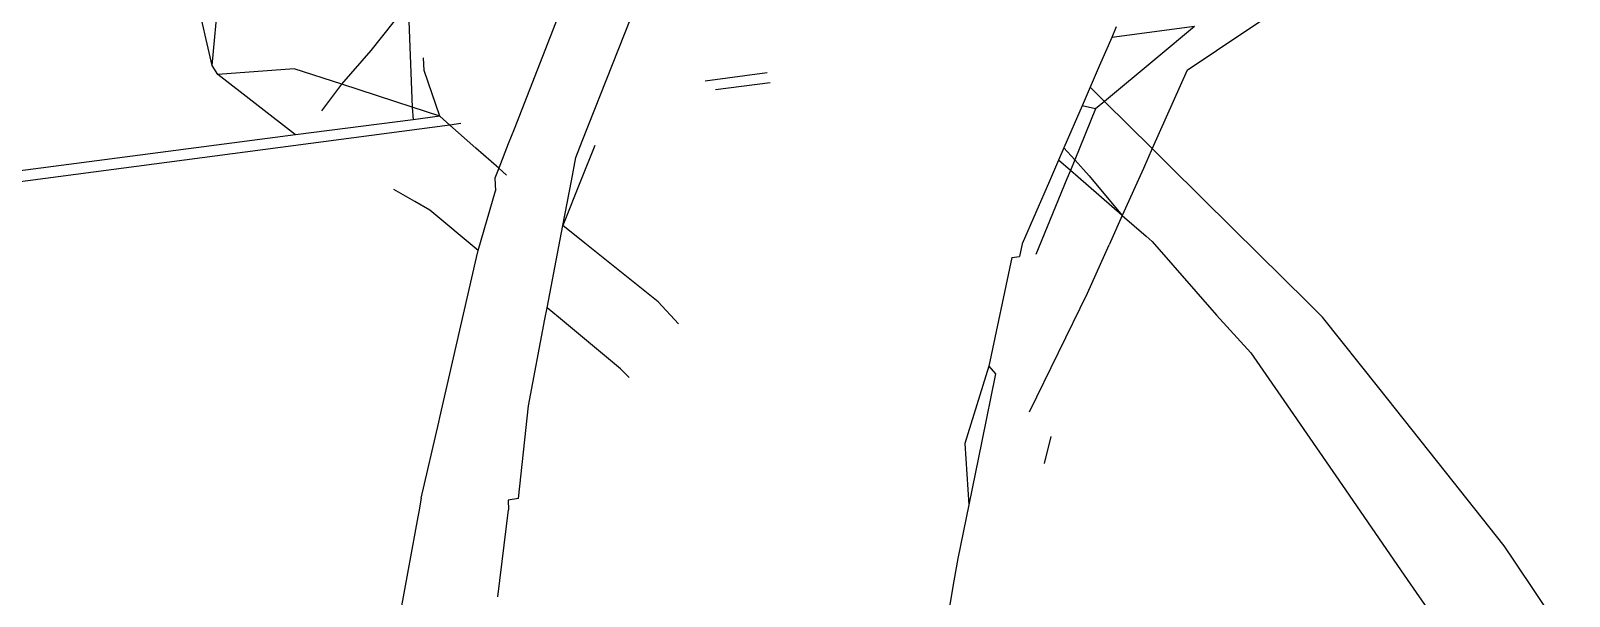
# Model space of a CAD drawing. Header units: inches. Extents: x 3324238 to 135265466, y -1036581 to 20094598.
# Drawn here: x 3354731.2992 to 3354731.623, y -519086.9011 to -519086.7821 of the extents above; entities that cross this region are included whole.
import ezdxf

# ---------------------------------------------------------------- set-up
doc = ezdxf.new("R2010")
doc.units = ezdxf.units.IN
doc.header["$MEASUREMENT"] = 0

msp = doc.modelspace()

# ---------------------------------------------------------------- linework, layer by layer
for p, q in [((3354731.33739, -519086.78945, 0.00267), (3354731.3274, -519086.74653, 0.00267)), ((3354731.33739, -519086.78945, 0.00267), (3354731.34124, -519086.7472, 0.00267)), ((3354731.41287, -519086.77229, 0.00267), (3354731.40091, -519086.80285, 0.00267)), ((3354731.37084, -519086.78626, 0.00267), (3354731.37791, -519086.77738, 0.00267)), ((3354731.37865, -519086.77645, 0.00267), (3354731.3795, -519086.79823, 0.00267)), ((3354731.54877, -519086.78631, 0.00267), (3354731.55933, -519086.77923, 0.00267)), ((3354731.41528, -519086.80536, 0.00267), (3354731.42547, -519086.77946, 0.00267)), ((3354731.54417, -519086.78124, 0.00267), (3354731.52671, -519086.78355, 0.00267)), ((3354731.52768, -519086.78132, 0.00267), (3354731.52671, -519086.78355, 0.00267)), ((3354731.54417, -519086.78124, 0.00267), (3354731.53605, -519086.78799, 0.00267)), ((3354731.52671, -519086.78355, 0.00267), (3354731.5241, -519086.78956, 0.00267)), ((3354731.36465, -519086.79339, 0.00267), (3354731.37084, -519086.78626, 0.00267)), ((3354731.38203, -519086.79048, 0.00267), (3354731.38184, -519086.78783, 0.00267)), ((3354731.53605, -519086.78799, 0.00267), (3354731.52522, -519086.797, 0.00267)), ((3354731.5426, -519086.79046, 0.00267), (3354731.54877, -519086.78631, 0.00267)), ((3354731.3386, -519086.79135, 0.00267), (3354731.33739, -519086.78945, 0.00267)), ((3354731.35465, -519086.79013, 0.00267), (3354731.3386, -519086.79135, 0.00267)), ((3354731.35493, -519086.80401, 0.00267), (3354731.3386, -519086.79135, 0.00267)), ((3354731.36465, -519086.79339, 0.00267), (3354731.35465, -519086.79013, 0.00267)), ((3354731.38529, -519086.80011, 0.00267), (3354731.38203, -519086.79048, 0.00267)), ((3354731.4542, -519086.79102, 0.00267), (3354731.44115, -519086.79274, 0.00267)), ((3354731.5241, -519086.78956, 0.00267), (3354731.52218, -519086.79399, 0.00267)), ((3354731.5426, -519086.79046, 0.00267), (3354731.53524, -519086.80692, 0.00267)), ((3354731.36043, -519086.79898, 0.00267), (3354731.36465, -519086.79339, 0.00267)), ((3354731.3795, -519086.79823, 0.00267), (3354731.36465, -519086.79339, 0.00267)), ((3354731.45481, -519086.79307, 0.00267), (3354731.44334, -519086.79459, 0.00267)), ((3354731.52218, -519086.79399, 0.00267), (3354731.52046, -519086.79793, 0.00267)), ((3354731.52522, -519086.797, 0.00267), (3354731.52218, -519086.79399, 0.00267)), ((3354731.3795, -519086.79823, 0.00267), (3354731.3797, -519086.80085, 0.00267)), ((3354731.38529, -519086.80011, 0.00267), (3354731.3795, -519086.79823, 0.00267)), ((3354731.52046, -519086.79793, 0.00267), (3354731.51663, -519086.80678, 0.00267)), ((3354731.52333, -519086.79857, 0.00267), (3354731.51893, -519086.8093, 0.00267)), ((3354731.52333, -519086.79857, 0.00267), (3354731.52046, -519086.79793, 0.00267)), ((3354731.52522, -519086.797, 0.00267), (3354731.52333, -519086.79857, 0.00267)), ((3354731.52522, -519086.797, 0.00267), (3354731.53524, -519086.80692, 0.00267)), ((3354731.38742, -519086.802, 0.00267), (3354727.4878, -519087.31531, 0.00267)), ((3354731.3797, -519086.80085, 0.00267), (3354731.35493, -519086.80401, 0.00267)), ((3354731.38529, -519086.80011, 0.00267), (3354731.3797, -519086.80085, 0.00267)), ((3354731.38742, -519086.802, 0.00267), (3354731.38529, -519086.80011, 0.00267)), ((3354731.38973, -519086.80169, 0.00267), (3354731.38742, -519086.802, 0.00267)), ((3354731.39289, -519086.80684, 0.00267), (3354731.38742, -519086.802, 0.00267)), ((3354731.35493, -519086.80401, 0.00267), (3354727.48839, -519087.31325, 0.00267)), ((3354731.40091, -519086.80285, 0.00267), (3354731.3997, -519086.80595, 0.00267)), ((3354731.39769, -519086.81109, 0.00267), (3354731.39289, -519086.80684, 0.00267)), ((3354731.3997, -519086.80595, 0.00267), (3354731.39769, -519086.81109, 0.00267)), ((3354731.41392, -519086.80882, 0.00267), (3354731.41528, -519086.80536, 0.00267)), ((3354731.41793, -519086.80631, 0.00267), (3354731.41508, -519086.81342, 0.00267)), ((3354731.51663, -519086.80678, 0.00267), (3354731.51551, -519086.80934, 0.00267)), ((3354731.51663, -519086.80678, 0.00267), (3354731.51893, -519086.8093, 0.00267)), ((3354731.53524, -519086.80692, 0.00267), (3354731.53337, -519086.81112, 0.00267)), ((3354731.53875, -519086.8104, 0.00267), (3354731.53524, -519086.80692, 0.00267)), ((3354731.39769, -519086.81109, 0.00267), (3354731.39689, -519086.81313, 0.00267)), ((3354731.3993, -519086.81252, 0.00267), (3354731.39769, -519086.81109, 0.00267)), ((3354731.41299, -519086.8137, 0.00267), (3354731.41392, -519086.80882, 0.00267)), ((3354731.51551, -519086.80934, 0.00267), (3354731.51359, -519086.81376, 0.00267)), ((3354731.51801, -519086.81152, 0.00267), (3354731.51551, -519086.80934, 0.00267)), ((3354731.51801, -519086.81152, 0.00267), (3354731.5173, -519086.81327, 0.00267)), ((3354731.51893, -519086.8093, 0.00267), (3354731.51801, -519086.81152, 0.00267)), ((3354731.51966, -519086.81295, 0.00267), (3354731.51801, -519086.81152, 0.00267)), ((3354731.51893, -519086.8093, 0.00267), (3354731.52198, -519086.81264, 0.00267)), ((3354731.53337, -519086.81112, 0.00267), (3354731.52894, -519086.82103, 0.00267)), ((3354731.55222, -519086.82374, 0.00267), (3354731.53875, -519086.8104, 0.00267)), ((3354731.39689, -519086.81313, 0.00267), (3354731.39699, -519086.81581, 0.00267)), ((3354731.41508, -519086.81342, 0.00267), (3354731.41118, -519086.82314, 0.00267)), ((3354731.41118, -519086.82314, 0.00267), (3354731.41299, -519086.8137, 0.00267)), ((3354731.51359, -519086.81376, 0.00267), (3354731.50784, -519086.82701, 0.00267)), ((3354731.5173, -519086.81327, 0.00267), (3354731.51076, -519086.8292, 0.00267)), ((3354731.52894, -519086.82103, 0.00267), (3354731.51966, -519086.81295, 0.00267)), ((3354731.52198, -519086.81264, 0.00267), (3354731.52894, -519086.82103, 0.00267)), ((3354731.38001, -519086.81804, 0.00267), (3354731.37559, -519086.81554, 0.00267)), ((3354731.38322, -519086.81987, 0.00267), (3354731.38001, -519086.81804, 0.00267)), ((3354731.39339, -519086.82835, 0.00267), (3354731.39699, -519086.81581, 0.00267)), ((3354731.39339, -519086.82835, 0.00267), (3354731.38322, -519086.81987, 0.00267)), ((3354731.52894, -519086.82103, 0.00267), (3354731.5262, -519086.82716, 0.00267)), ((3354731.52894, -519086.82103, 0.00267), (3354731.53396, -519086.8254, 0.00267)), ((3354731.41033, -519086.82757, 0.00267), (3354731.41118, -519086.82314, 0.00267)), ((3354731.4158, -519086.82684, 0.00267), (3354731.41118, -519086.82314, 0.00267)), ((3354731.56807, -519086.83943, 0.00267), (3354731.55222, -519086.82374, 0.00267)), ((3354731.40787, -519086.84044, 0.00267), (3354731.41033, -519086.82757, 0.00267)), ((3354731.43122, -519086.83922, 0.00267), (3354731.4158, -519086.82684, 0.00267)), ((3354731.50784, -519086.82701, 0.00267), (3354731.5073, -519086.82965, 0.00267)), ((3354731.52165, -519086.83734, 0.00267), (3354731.5262, -519086.82716, 0.00267)), ((3354731.53396, -519086.8254, 0.00267), (3354731.53526, -519086.82652, 0.00267)), ((3354731.53526, -519086.82652, 0.00267), (3354731.54875, -519086.84197, 0.00267)), ((3354731.38952, -519086.84516, 0.00267), (3354731.39303, -519086.82989, 0.00267)), ((3354731.39303, -519086.82989, 0.00267), (3354731.39339, -519086.82835, 0.00267)), ((3354731.5057, -519086.82986, 0.00267), (3354731.50083, -519086.85273, 0.00267)), ((3354731.5057, -519086.82986, 0.00267), (3354731.5073, -519086.82965, 0.00267)), ((3354731.50942, -519086.86236, 0.00267), (3354731.52165, -519086.83734, 0.00267)), ((3354731.40742, -519086.84281, 0.00267), (3354731.40787, -519086.84044, 0.00267)), ((3354731.41026, -519086.84243, 0.00267), (3354731.40787, -519086.84044, 0.00267)), ((3354731.4355, -519086.84382, 0.00267), (3354731.43122, -519086.83922, 0.00267)), ((3354731.57111, -519086.84244, 0.00267), (3354731.56807, -519086.83943, 0.00267)), ((3354731.40393, -519086.86105, 0.00267), (3354731.40742, -519086.84281, 0.00267)), ((3354731.42329, -519086.8533, 0.00267), (3354731.41026, -519086.84243, 0.00267)), ((3354731.54875, -519086.84197, 0.00267), (3354731.55599, -519086.84991, 0.00267)), ((3354731.5829, -519086.85728, 0.00267), (3354731.57111, -519086.84244, 0.00267)), ((3354731.38531, -519086.8635, 0.00267), (3354731.38952, -519086.84516, 0.00267)), ((3354731.55599, -519086.84991, 0.00267), (3354731.56293, -519086.85996, 0.00267)), ((3354731.42517, -519086.85511, 0.00267), (3354731.42329, -519086.8533, 0.00267)), ((3354731.50083, -519086.85273, 0.00267), (3354731.49579, -519086.86898, 0.00267)), ((3354731.50083, -519086.85273, 0.00267), (3354731.50226, -519086.85433, 0.00267)), ((3354731.50226, -519086.85433, 0.00267), (3354731.49937, -519086.8685, 0.00267)), ((3354731.56293, -519086.85996, 0.00267), (3354731.57527, -519086.87784, 0.00267)), ((3354731.59697, -519086.87498, 0.00267), (3354731.5829, -519086.85728, 0.00267)), ((3354731.38507, -519086.86452, 0.00267), (3354731.38531, -519086.8635, 0.00267)), ((3354731.40185, -519086.88061, 0.00267), (3354731.40393, -519086.86105, 0.00267)), ((3354731.3814, -519086.88048, 0.00267), (3354731.38507, -519086.86452, 0.00267)), ((3354731.49579, -519086.86898, 0.00267), (3354731.49663, -519086.8819, 0.00267)), ((3354731.49937, -519086.8685, 0.00267), (3354731.49663, -519086.8819, 0.00267)), ((3354731.51256, -519086.87318, 0.00267), (3354731.514, -519086.8675, 0.00267)), ((3354731.60932, -519086.89051, 0.00267), (3354731.59697, -519086.87498, 0.00267)), ((3354731.57527, -519086.87784, 0.00267), (3354731.58827, -519086.89668, 0.00267)), ((3354731.3814, -519086.88048, 0.00267), (3354731.38087, -519086.88338, 0.00267)), ((3354731.39751, -519086.90125, 0.00267), (3354731.39974, -519086.88293, 0.00267)), ((3354731.40185, -519086.88061, 0.00267), (3354731.39965, -519086.8809, 0.00267)), ((3354731.39965, -519086.8809, 0.00267), (3354731.39974, -519086.88293, 0.00267)), ((3354731.49663, -519086.8819, 0.00267), (3354731.49432, -519086.89322, 0.00267)), ((3354731.38067, -519086.88445, 0.00267), (3354731.37707, -519086.90394, 0.00267)), ((3354731.38087, -519086.88338, 0.00267), (3354731.38067, -519086.88445, 0.00267)), ((3354731.61138, -519086.89358, 0.00267), (3354731.60932, -519086.89051, 0.00267)), ((3354731.49432, -519086.89322, 0.00267), (3354731.49351, -519086.89793, 0.00267)), ((3354731.62301, -519086.91091, 0.00267), (3354731.61138, -519086.89358, 0.00267)), ((3354731.49351, -519086.89793, 0.00267), (3354731.4918, -519086.90785, 0.00267)), ((3354731.58827, -519086.89668, 0.00267), (3354731.59444, -519086.90562, 0.00267))]:
    msp.add_line(p, q)

doc.saveas('drawing.dxf')
